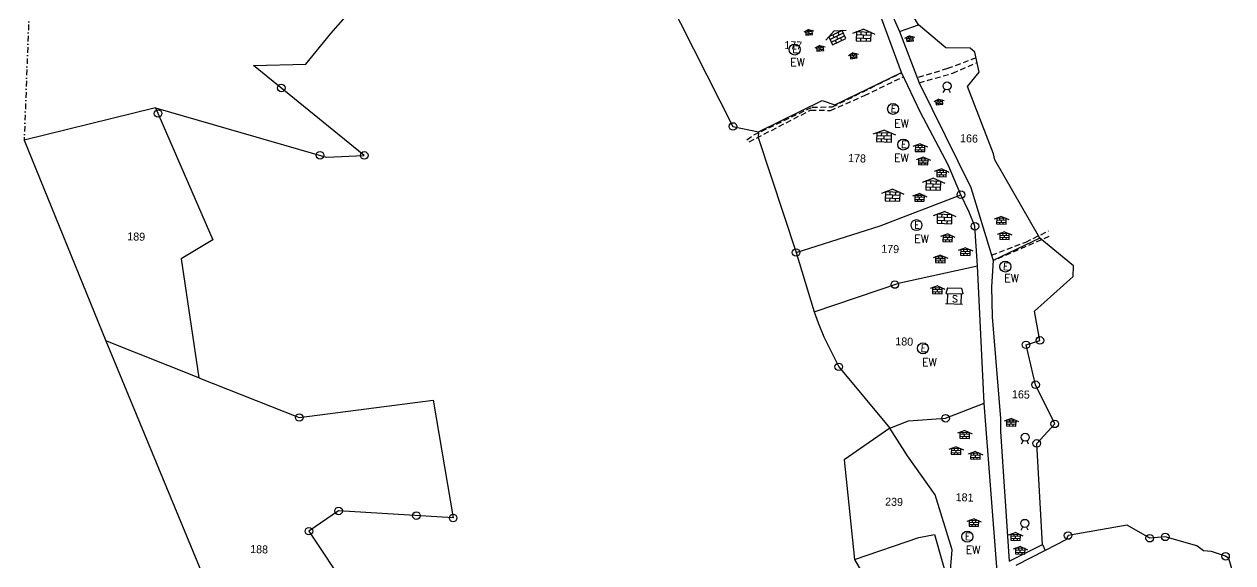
# Model space of a CAD drawing. Header units: metres. Extents: x 279543 to 281633, y 2052141 to 2055998.
# Drawn here: x 279543 to 280627, y 2054687 to 2055169 of the extents above; entities that cross this region are included whole.
import ezdxf
from ezdxf.enums import TextEntityAlignment as Align

# ---------------------------------------------------------------- set-up
doc = ezdxf.new("R2010")
doc.units = ezdxf.units.M
doc.linetypes.add('DASHDOT', pattern=[1, 0.5, -0.25, 0, -0.25])
doc.linetypes.add('DASHED', pattern=[0.75, 0.5, -0.25])
for name, color, linetype in [('LINE_CARTTRACK', 2, 'DASHED'), ('OFF', 1, 'Continuous'), ('POLY_PARCEL', 6, 'Continuous'), ('POLY_ROAD', 30, 'Continuous'), ('POLY_WATER', 4, 'Continuous'), ('TEXT_MAPIN', 7, 'Continuous'), ('TEXT_PARCEL', 7, 'Continuous'), ('V_BOUND_LINE', 7, 'Continuous'), ('V_BOUND_STREAM_LINE', 7, 'DASHDOT')]:
    doc.layers.add(name, color=color, linetype=linetype)
doc.styles.get("Standard").update_dxf_attribs({"font": 'simplex.shx'})
doc.styles.add('TEXT_MAP', font='')
doc.styles.get('TEXT_MAP').set_extended_font_data('Kruti Dev 050')

# ---------------------------------------------------------------- blocks, each defined once
blk = doc.blocks.new('GHNN')
for p, q in [((280246.5, 2055164.5), (280242.2, 2055162.1)), ((280249.7, 2055163.6), (280243.7, 2055162.9)), ((280243.7, 2055162.9), (280244.2, 2055159.3)), ((280249.8, 2055162.5), (280243.9, 2055161.7)), ((280244, 2055160.5), (280249.9, 2055161.3)), ((280244.2, 2055159.3), (280250.1, 2055160.1)), ((280245.5, 2055163.1), (280245.6, 2055161.9)), ((280245.8, 2055160.8), (280245.9, 2055159.6)), ((280246.5, 2055164.5), (280251.3, 2055163.2)), ((280247, 2055160.9), (280246.8, 2055162.1)), ((280248, 2055162.2), (280247.9, 2055163.4)), ((280248.3, 2055159.9), (280248.2, 2055161)), ((280250.1, 2055160.1), (280249.7, 2055163.6)), ((280269.5, 2055163.1), (280262.1, 2055155)), ((280276.6, 2055163.5), (280264.7, 2055157.8)), ((280277.7, 2055161.1), (280265.8, 2055155.4)), ((280268.2, 2055159.5), (280269.4, 2055157.1)), ((280269.5, 2055163.1), (280280.4, 2055163.7)), ((280274.1, 2055159.4), (280273, 2055161.8)), ((280280, 2055156.3), (280276.6, 2055163.5)), ((280296.1, 2055164.7), (280285.8, 2055160.9)), ((280289.4, 2055162.2), (280289.1, 2055154.3)), ((280302.5, 2055159.2), (280289.3, 2055159.6)), ((280302.6, 2055161.8), (280289.4, 2055162.2)), ((280293.3, 2055162.1), (280293.3, 2055159.5)), ((280295.8, 2055156.7), (280295.9, 2055159.4)), ((280296.1, 2055164.7), (280306.1, 2055160.3)), ((280298.5, 2055159.3), (280298.6, 2055161.9)), ((280302.3, 2055153.9), (280302.6, 2055161.8)), ((280256.5, 2055150), (280252.2, 2055147.6)), ((280259.6, 2055149.2), (280253.7, 2055148.5)), ((280253.7, 2055148.5), (280254.1, 2055144.9)), ((280255.5, 2055148.7), (280255.6, 2055147.5)), ((280256.5, 2055150), (280261.3, 2055148.8)), ((280258, 2055147.8), (280257.9, 2055149)), ((280260.1, 2055145.6), (280259.6, 2055149.2)), ((280264.7, 2055157.8), (280268.1, 2055150.6)), ((280266.9, 2055153), (280278.9, 2055158.7)), ((280268.1, 2055150.6), (280280, 2055156.3)), ((280270.5, 2055154.7), (280271.6, 2055152.4)), ((280272.9, 2055155.9), (280271.8, 2055158.3)), ((280276.4, 2055154.6), (280275.3, 2055157)), ((280289.1, 2055154.3), (280302.3, 2055153.9)), ((280289.2, 2055156.9), (280302.4, 2055156.5)), ((280293.2, 2055156.8), (280293.1, 2055154.2)), ((280298.4, 2055154), (280298.5, 2055156.7)), ((280337, 2055158.8), (280332.7, 2055156.4)), ((280340.1, 2055157.9), (280334.2, 2055157.2)), ((280334.2, 2055157.2), (280334.6, 2055153.6)), ((280340.2, 2055156.7), (280334.3, 2055156)), ((280334.5, 2055154.8), (280340.4, 2055155.6)), ((280334.6, 2055153.6), (280340.5, 2055154.4)), ((280335.9, 2055157.4), (280336.1, 2055156.2)), ((280336.2, 2055155), (280336.4, 2055153.9)), ((280337, 2055158.8), (280341.8, 2055157.5)), ((280337.4, 2055155.2), (280337.3, 2055156.4)), ((280338.5, 2055156.5), (280338.3, 2055157.7)), ((280338.8, 2055154.1), (280338.6, 2055155.3)), ((280340.5, 2055154.4), (280340.1, 2055157.9)), ((280259.8, 2055148), (280253.8, 2055147.3)), ((280254, 2055146.1), (280259.9, 2055146.8)), ((280254.1, 2055144.9), (280260.1, 2055145.6)), ((280255.8, 2055146.3), (280255.9, 2055145.1)), ((280257, 2055146.5), (280256.8, 2055147.7)), ((280258.3, 2055145.4), (280258.2, 2055146.6)), ((280286.5, 2055143.4), (280282.2, 2055141)), ((280289.6, 2055142.6), (280283.7, 2055141.9)), ((280283.7, 2055141.9), (280284.1, 2055138.3)), ((280289.8, 2055141.4), (280283.8, 2055140.7)), ((280284, 2055139.5), (280289.9, 2055140.2)), ((280284.1, 2055138.3), (280290.1, 2055139)), ((280285.5, 2055142.1), (280285.6, 2055140.9)), ((280285.8, 2055139.7), (280285.9, 2055138.5)), ((280286.5, 2055143.4), (280291.3, 2055142.2)), ((280287, 2055139.9), (280286.8, 2055141.1)), ((280288, 2055141.2), (280287.9, 2055142.4)), ((280288.3, 2055138.8), (280288.2, 2055140)), ((280290.1, 2055139), (280289.6, 2055142.6)), ((280367.3, 2055107.9), (280368.9, 2055110.8)), ((280373.7, 2055107.7), (280372.2, 2055110.7)), ((280363.3, 2055102), (280359, 2055099.6)), ((280366.5, 2055101.2), (280360.5, 2055100.4)), ((280360.5, 2055100.4), (280361, 2055096.9)), ((280366.6, 2055100), (280360.7, 2055099.2)), ((280360.8, 2055098.1), (280366.8, 2055098.8)), ((280361, 2055096.9), (280366.9, 2055097.6)), ((280362.3, 2055100.7), (280362.4, 2055099.5)), ((280362.6, 2055098.3), (280362.7, 2055097.1)), ((280363.3, 2055102), (280368.1, 2055100.7)), ((280363.8, 2055098.4), (280363.6, 2055099.6)), ((280364.8, 2055099.8), (280364.7, 2055100.9)), ((280365.1, 2055097.4), (280365, 2055098.6)), ((280366.9, 2055097.6), (280366.5, 2055101.2)), ((280314.5, 2055074.4), (280304.3, 2055070.6)), ((280314.5, 2055074.4), (280324.5, 2055070)), ((280307.8, 2055071.9), (280307.6, 2055064)), ((280307.6, 2055064), (280320.8, 2055063.6)), ((280320.9, 2055068.9), (280307.7, 2055069.3)), ((280307.7, 2055066.7), (280320.9, 2055066.2)), ((280321, 2055071.5), (280307.8, 2055071.9)), ((280311.6, 2055066.5), (280311.5, 2055063.9)), ((280311.8, 2055071.8), (280311.7, 2055069.2)), ((280314.3, 2055066.5), (280314.3, 2055069.1)), ((280316.8, 2055063.7), (280316.9, 2055066.4)), ((280317, 2055069), (280317.1, 2055071.6)), ((280320.8, 2055063.6), (280321, 2055071.5)), ((280346.7, 2055062), (280340.1, 2055059.6)), ((280346.7, 2055062), (280353.1, 2055059.2)), ((280342.4, 2055060.4), (280342.2, 2055055.3)), ((280342.2, 2055055.3), (280350.7, 2055055.1)), ((280350.8, 2055058.5), (280342.3, 2055058.7)), ((280342.3, 2055057), (280350.8, 2055056.8)), ((280350.9, 2055060.2), (280342.4, 2055060.4)), ((280344.8, 2055057), (280344.8, 2055055.2)), ((280344.9, 2055060.4), (280344.9, 2055058.7)), ((280346.5, 2055056.9), (280346.6, 2055058.6)), ((280348.2, 2055055.1), (280348.2, 2055056.8)), ((280348.3, 2055058.5), (280348.3, 2055060.2)), ((280350.7, 2055055.1), (280350.9, 2055060.2)), ((280349.5, 2055050.1), (280342.9, 2055047.7)), ((280345.2, 2055048.5), (280345, 2055043.4)), ((280345, 2055043.4), (280353.5, 2055043.2)), ((280353.6, 2055046.6), (280345.1, 2055046.8)), ((280345.1, 2055045.1), (280353.6, 2055044.9)), ((280353.7, 2055048.3), (280345.2, 2055048.5)), ((280347.6, 2055045.1), (280347.6, 2055043.3)), ((280347.7, 2055048.5), (280347.7, 2055046.8)), ((280349.3, 2055045), (280349.4, 2055046.7)), ((280349.5, 2055050.1), (280355.9, 2055047.3)), ((280351, 2055043.2), (280351, 2055044.9)), ((280351.1, 2055046.6), (280351.1, 2055048.3)), ((280353.5, 2055043.2), (280353.7, 2055048.3)), ((280358.6, 2055031.2), (280348.3, 2055027.4)), ((280358.6, 2055031.2), (280368.6, 2055026.8)), ((280366, 2055039.6), (280359.3, 2055037.2)), ((280361.6, 2055038), (280361.5, 2055032.9)), ((280361.5, 2055034.6), (280370.1, 2055034.3)), ((280361.5, 2055032.9), (280370, 2055032.6)), ((280370.2, 2055037.7), (280361.6, 2055038)), ((280370.1, 2055036), (280361.6, 2055036.3)), ((280364.1, 2055034.5), (280364, 2055032.8)), ((280364.2, 2055037.9), (280364.1, 2055036.2)), ((280365.8, 2055034.5), (280365.8, 2055036.2)), ((280366, 2055039.6), (280372.4, 2055036.8)), ((280367.4, 2055032.7), (280367.5, 2055034.4)), ((280367.6, 2055036.1), (280367.6, 2055037.8)), ((280370, 2055032.6), (280370.2, 2055037.7)), ((280322.1, 2055021.4), (280311.9, 2055017.6)), ((280315.5, 2055018.9), (280315.2, 2055011)), ((280328.7, 2055018.5), (280315.5, 2055018.9)), ((280319.4, 2055018.8), (280319.3, 2055016.2)), ((280322.1, 2055021.4), (280332.1, 2055017)), ((280324.6, 2055016), (280324.7, 2055018.6)), ((280328.4, 2055010.6), (280328.7, 2055018.5)), ((280351.9, 2055028.8), (280351.6, 2055020.8)), ((280351.6, 2055020.8), (280364.8, 2055020.4)), ((280351.7, 2055023.5), (280364.9, 2055023.1)), ((280365, 2055025.7), (280351.8, 2055026.1)), ((280365.1, 2055028.3), (280351.9, 2055028.8)), ((280355.7, 2055023.4), (280355.6, 2055020.7)), ((280355.8, 2055028.6), (280355.8, 2055026)), ((280358.3, 2055023.3), (280358.4, 2055025.9)), ((280360.9, 2055020.5), (280361, 2055023.2)), ((280361, 2055025.8), (280361.1, 2055028.5)), ((280364.8, 2055020.4), (280365.1, 2055028.3)), ((280315.2, 2055011), (280328.4, 2055010.6)), ((280315.3, 2055013.6), (280328.5, 2055013.2)), ((280328.6, 2055015.9), (280315.4, 2055016.3)), ((280319.3, 2055013.5), (280319.2, 2055010.9)), ((280321.9, 2055013.4), (280322, 2055016.1)), ((280324.4, 2055010.7), (280324.5, 2055013.4)), ((280346.2, 2055017.5), (280339.6, 2055015.1)), ((280341.9, 2055015.9), (280341.7, 2055010.8)), ((280341.7, 2055012.5), (280350.3, 2055012.3)), ((280341.7, 2055010.8), (280350.2, 2055010.6)), ((280350.3, 2055014), (280341.8, 2055014.2)), ((280350.4, 2055015.7), (280341.9, 2055015.9)), ((280344.3, 2055012.4), (280344.2, 2055010.7)), ((280344.4, 2055015.9), (280344.4, 2055014.2)), ((280346, 2055012.4), (280346.1, 2055014.1)), ((280346.2, 2055017.5), (280352.6, 2055014.7)), ((280347.7, 2055010.6), (280347.7, 2055012.3)), ((280347.8, 2055014), (280347.8, 2055015.7)), ((280350.2, 2055010.6), (280350.4, 2055015.7)), ((280368.6, 2055001.4), (280358.4, 2054997.6)), ((280361.9, 2054998.9), (280361.7, 2054991)), ((280375.1, 2054998.5), (280361.9, 2054998.9)), ((280365.9, 2054998.8), (280365.8, 2054996.1)), ((280368.6, 2055001.4), (280378.6, 2054996.9)), ((280371.1, 2054996), (280371.2, 2054998.6)), ((280374.9, 2054990.5), (280375.1, 2054998.5)), ((280419.6, 2054997), (280413, 2054994.6)), ((280419.6, 2054997), (280426, 2054994.2)), ((280361.7, 2054991), (280374.9, 2054990.5)), ((280375, 2054995.8), (280361.8, 2054996.2)), ((280361.8, 2054993.6), (280375, 2054993.2)), ((280365.7, 2054993.5), (280365.6, 2054990.8)), ((280368.4, 2054993.4), (280368.4, 2054996)), ((280370.9, 2054990.7), (280371, 2054993.3)), ((280415.3, 2054995.4), (280415.1, 2054990.3)), ((280415.1, 2054990.3), (280423.6, 2054990)), ((280423.7, 2054993.4), (280415.2, 2054993.7)), ((280415.2, 2054992), (280423.7, 2054991.7)), ((280423.8, 2054995.2), (280415.3, 2054995.4)), ((280417.7, 2054991.9), (280417.7, 2054990.2)), ((280417.8, 2054995.3), (280417.8, 2054993.6)), ((280419.4, 2054991.9), (280419.5, 2054993.6)), ((280421.1, 2054990.1), (280421.1, 2054991.8)), ((280421.2, 2054993.5), (280421.2, 2054995.2)), ((280423.6, 2054990), (280423.8, 2054995.2)), ((280371.4, 2054981.3), (280364.8, 2054978.9)), ((280367.1, 2054979.7), (280366.9, 2054974.6)), ((280366.9, 2054976.3), (280375.5, 2054976)), ((280375.5, 2054977.7), (280367, 2054978)), ((280375.6, 2054979.4), (280367.1, 2054979.7)), ((280369.5, 2054976.2), (280369.4, 2054974.5)), ((280369.6, 2054979.6), (280369.6, 2054977.9)), ((280371.2, 2054976.2), (280371.3, 2054977.9)), ((280371.4, 2054981.3), (280377.8, 2054978.4)), ((280372.9, 2054974.4), (280372.9, 2054976.1)), ((280373, 2054977.8), (280373, 2054979.5)), ((280375.4, 2054974.3), (280375.6, 2054979.4)), ((280422.3, 2054983.3), (280415.7, 2054980.9)), ((280418, 2054981.7), (280417.9, 2054976.6)), ((280417.9, 2054978.3), (280426.4, 2054978)), ((280417.9, 2054976.6), (280426.4, 2054976.3)), ((280426.5, 2054981.4), (280418, 2054981.7)), ((280426.5, 2054979.7), (280418, 2054980)), ((280420.5, 2054978.2), (280420.4, 2054976.5)), ((280420.6, 2054981.6), (280420.5, 2054979.9)), ((280422.2, 2054978.2), (280422.2, 2054979.9)), ((280422.3, 2054983.3), (280428.8, 2054980.4)), ((280423.8, 2054976.4), (280423.9, 2054978.1)), ((280423.9, 2054979.8), (280424, 2054981.5)), ((280426.4, 2054976.3), (280426.5, 2054981.4)), ((280366.9, 2054974.6), (280375.4, 2054974.3)), ((280387.3, 2054969), (280380.7, 2054966.5)), ((280383, 2054967.4), (280382.9, 2054962.3)), ((280382.9, 2054964), (280391.4, 2054963.7)), ((280391.5, 2054967.1), (280383, 2054967.4)), ((280391.5, 2054965.4), (280383, 2054965.7)), ((280385.5, 2054963.9), (280385.4, 2054962.2)), ((280385.6, 2054967.3), (280385.5, 2054965.6)), ((280387.2, 2054963.8), (280387.2, 2054965.5)), ((280387.3, 2054969), (280393.8, 2054966.1)), ((280388.9, 2054965.5), (280389, 2054967.2)), ((280391.4, 2054962), (280391.5, 2054967.1)), ((280364.9, 2054962.4), (280358.2, 2054960)), ((280360.5, 2054960.8), (280360.4, 2054955.7)), ((280360.4, 2054957.4), (280369, 2054957.2)), ((280360.4, 2054955.7), (280368.9, 2054955.4)), ((280369.1, 2054960.6), (280360.5, 2054960.8)), ((280369, 2054958.9), (280360.5, 2054959.1)), ((280363, 2054957.3), (280362.9, 2054955.6)), ((280363.1, 2054960.7), (280363, 2054959)), ((280364.7, 2054957.3), (280364.7, 2054959)), ((280364.9, 2054962.4), (280371.3, 2054959.6)), ((280366.3, 2054955.5), (280366.4, 2054957.2)), ((280366.5, 2054958.9), (280366.5, 2054960.6)), ((280368.9, 2054955.4), (280369.1, 2054960.6)), ((280382.9, 2054962.3), (280391.4, 2054962)), ((280388.8, 2054962.1), (280388.9, 2054963.8)), ((280362.2, 2054934.8), (280355.5, 2054932.4)), ((280357.8, 2054933.2), (280357.7, 2054928.1)), ((280366.4, 2054932.9), (280357.8, 2054933.2)), ((280366.3, 2054931.2), (280357.8, 2054931.5)), ((280360.4, 2054933.1), (280360.3, 2054931.4)), ((280362, 2054929.7), (280362.1, 2054931.4)), ((280362.2, 2054934.8), (280368.6, 2054931.9)), ((280363.8, 2054931.3), (280363.8, 2054933)), ((280366.2, 2054927.8), (280366.4, 2054932.9)), ((280371, 2054933.1), (280369.5, 2054928.1)), ((280371, 2054933.1), (280383.7, 2054932.7)), ((280383.7, 2054932.7), (280384.9, 2054927.6)), ((280357.7, 2054929.8), (280366.3, 2054929.5)), ((280357.7, 2054928.1), (280366.2, 2054927.8)), ((280360.3, 2054929.7), (280360.2, 2054928)), ((280363.6, 2054927.9), (280363.7, 2054929.6)), ((280369.5, 2054928.1), (280384.9, 2054927.6)), ((280371, 2054928.1), (280370.7, 2054918.9)), ((280383.4, 2054927.7), (280383.1, 2054918.5)), ((280369.2, 2054919), (280384.6, 2054918.5)), ((280428.4, 2054816.1), (280421.8, 2054813.7)), ((280424.1, 2054814.5), (280423.9, 2054809.4)), ((280432.6, 2054812.6), (280424, 2054812.8)), ((280432.6, 2054814.3), (280424.1, 2054814.5)), ((280426.7, 2054814.5), (280426.6, 2054812.8)), ((280428.2, 2054811), (280428.3, 2054812.7)), ((280428.4, 2054816.1), (280434.9, 2054813.3)), ((280430, 2054812.6), (280430.1, 2054814.4)), ((280432.4, 2054809.2), (280432.6, 2054814.3)), ((280386.6, 2054805.2), (280380, 2054802.8)), ((280382.3, 2054803.6), (280382.2, 2054798.5)), ((280390.8, 2054803.3), (280382.3, 2054803.6)), ((280390.8, 2054801.6), (280382.3, 2054801.9)), ((280384.9, 2054803.5), (280384.8, 2054801.8)), ((280386.5, 2054800.1), (280386.5, 2054801.8)), ((280386.6, 2054805.2), (280393.1, 2054802.3)), ((280388.2, 2054801.7), (280388.3, 2054803.4)), ((280390.7, 2054798.2), (280390.8, 2054803.3)), ((280423.9, 2054809.4), (280432.4, 2054809.2)), ((280424, 2054811.1), (280432.5, 2054810.9)), ((280426.5, 2054811.1), (280426.5, 2054809.4)), ((280429.9, 2054809.2), (280429.9, 2054810.9)), ((280379, 2054790.7), (280372.4, 2054788.3)), ((280379, 2054790.7), (280385.4, 2054787.9)), ((280382.2, 2054800.2), (280390.7, 2054799.9)), ((280382.2, 2054798.5), (280390.7, 2054798.2)), ((280384.8, 2054800.1), (280384.7, 2054798.4)), ((280388.1, 2054798.3), (280388.2, 2054800)), ((280437.5, 2054793.2), (280439.1, 2054796.1)), ((280443.8, 2054793), (280442.4, 2054796)), ((280374.7, 2054789.1), (280374.5, 2054784)), ((280374.5, 2054784), (280383, 2054783.7)), ((280383.1, 2054787.1), (280374.6, 2054787.4)), ((280374.6, 2054785.7), (280383.1, 2054785.4)), ((280383.2, 2054788.8), (280374.7, 2054789.1)), ((280377.1, 2054785.6), (280377.1, 2054783.9)), ((280377.2, 2054789), (280377.2, 2054787.3)), ((280378.8, 2054785.6), (280378.9, 2054787.3)), ((280380.5, 2054783.8), (280380.5, 2054785.5)), ((280380.6, 2054787.2), (280380.6, 2054788.9)), ((280383, 2054783.7), (280383.2, 2054788.8)), ((280396.3, 2054786.5), (280389.7, 2054784.1)), ((280392, 2054784.9), (280391.8, 2054779.8)), ((280391.8, 2054779.8), (280400.3, 2054779.5)), ((280400.4, 2054782.9), (280391.9, 2054783.2)), ((280391.9, 2054781.5), (280400.4, 2054781.2)), ((280400.5, 2054784.6), (280392, 2054784.9)), ((280394.4, 2054781.4), (280394.4, 2054779.7)), ((280394.5, 2054784.8), (280394.5, 2054783.1)), ((280396.1, 2054781.4), (280396.2, 2054783.1)), ((280396.3, 2054786.5), (280402.7, 2054783.6)), ((280397.8, 2054779.6), (280397.8, 2054781.3)), ((280397.9, 2054783), (280397.9, 2054784.7)), ((280400.3, 2054779.5), (280400.5, 2054784.6)), ((280394.9, 2054726.2), (280388.3, 2054723.8)), ((280394.9, 2054726.2), (280401.3, 2054723.4)), ((280390.6, 2054724.6), (280390.4, 2054719.5)), ((280390.4, 2054721.2), (280399, 2054721)), ((280390.4, 2054719.5), (280398.9, 2054719.3)), ((280399, 2054722.7), (280390.5, 2054722.9)), ((280399.1, 2054724.4), (280390.6, 2054724.6)), ((280393, 2054721.2), (280392.9, 2054719.4)), ((280393.1, 2054724.6), (280393.1, 2054722.9)), ((280394.7, 2054721.1), (280394.8, 2054722.8)), ((280396.3, 2054719.3), (280396.4, 2054721)), ((280396.5, 2054722.7), (280396.5, 2054724.4)), ((280398.9, 2054719.3), (280399.1, 2054724.4)), ((280437.1, 2054716.1), (280438.7, 2054719)), ((280443.4, 2054715.9), (280442, 2054718.9)), ((280432.3, 2054713.8), (280425.7, 2054711.4)), ((280428, 2054712.2), (280427.8, 2054707.1)), ((280427.8, 2054707.1), (280436.3, 2054706.8)), ((280436.4, 2054710.2), (280427.9, 2054710.5)), ((280427.9, 2054708.8), (280436.4, 2054708.5)), ((280436.5, 2054711.9), (280428, 2054712.2)), ((280430.4, 2054708.7), (280430.4, 2054707)), ((280430.5, 2054712.1), (280430.5, 2054710.4)), ((280432.1, 2054708.7), (280432.2, 2054710.4)), ((280432.3, 2054713.8), (280438.7, 2054710.9)), ((280433.8, 2054706.9), (280433.8, 2054708.6)), ((280433.9, 2054710.3), (280433.9, 2054712)), ((280436.3, 2054706.8), (280436.5, 2054711.9)), ((280436.5, 2054701.4), (280429.9, 2054699)), ((280432.2, 2054699.8), (280432, 2054694.7)), ((280432, 2054694.7), (280440.5, 2054694.4)), ((280440.7, 2054697.8), (280432.1, 2054698.1)), ((280432.1, 2054696.4), (280440.6, 2054696.1)), ((280440.7, 2054699.5), (280432.2, 2054699.8)), ((280434.6, 2054696.3), (280434.6, 2054694.6)), ((280434.7, 2054699.7), (280434.7, 2054698)), ((280436.3, 2054696.3), (280436.4, 2054698)), ((280436.5, 2054701.4), (280442.9, 2054698.5)), ((280438, 2054694.5), (280438, 2054696.2)), ((280438.1, 2054697.9), (280438.2, 2054699.6)), ((280440.5, 2054694.4), (280440.7, 2054699.5))]:
    blk.add_line(p, q)
for centre, radius in [((280234.1, 2055146.5), 4.91), ((280370.7, 2055113.9), 3.59), ((279773.8, 2055112.1), 3.39), ((280322.3, 2055093.3), 4.91), ((279663.3, 2055089.2), 3.39), ((280178.7, 2055077.6), 3.39), ((280331.5, 2055061.4), 4.91), ((279808.5, 2055051.8), 3.39), ((279848.2, 2055051.7), 3.39), ((280383.2, 2055016.5), 3.39), ((280343.3, 2054989.2), 4.91), ((280395.7, 2054988.2), 3.39), ((280235.3, 2054964.7), 3.39), ((280423, 2054952.1), 4.91), ((280323.9, 2054936), 3.39), ((280454, 2054886), 3.39), ((280349.1, 2054878.9), 4.91), ((280441.5, 2054882), 3.39), ((280273.6, 2054862.3), 3.39), ((280450.1, 2054846.3), 3.39), ((279789.9, 2054816.9), 3.39), ((280369.4, 2054816.2), 3.39), ((280467.3, 2054811.2), 3.39), ((280440.8, 2054799.2), 3.59), ((280451.1, 2054793.7), 3.39), ((279825.2, 2054733.2), 3.39), ((279894.9, 2054729), 3.39), ((279927.9, 2054726.9), 3.39), ((280440.4, 2054722.1), 3.59), ((279798.6, 2054715.1), 3.39), ((280388.9, 2054710.2), 4.91), ((280479.2, 2054711.2), 3.39), ((280552.4, 2054708.8), 3.39), ((280566.4, 2054710), 3.39), ((280620.4, 2054692.6), 3.39)]:
    blk.add_circle(centre, radius)
at = {"layer": 'LINE_CARTTRACK', "ltscale": 10}
for p, q in [((280396.7, 2055139.1), (280371.2, 2055129.4)), ((280371.2, 2055129.4), (280343.9, 2055121.1)), ((280375.8, 2055125.3), (280397.6, 2055134.8)), ((280267.9, 2055095.1), (280329.9, 2055125.8)), ((280296.7, 2055105.3), (280331.6, 2055122.1)), ((280345.6, 2055116.7), (280375.8, 2055125.3)), ((280266.2, 2055092), (280296.7, 2055105.3)), ((280197.4, 2055070), (280249.7, 2055094.9)), ((280249.7, 2055094.9), (280267.9, 2055095.1)), ((280193.2, 2055063.8), (280248.4, 2055092.2)), ((280248.4, 2055092.2), (280266.2, 2055092)), ((280191.3, 2055065.5), (280197.4, 2055070)), ((280462, 2054979), (280412.1, 2054957.4)), ((280441.2, 2054974.1), (280461.8, 2054984.1)), ((280410.6, 2054962.4), (280441.2, 2054974.1))]:
    blk.add_line(p, q, dxfattribs=at)
at = {"layer": 'OFF'}
for p, q in [((279661.1, 2055094.4), (279543.3, 2055065.4)), ((280456.2, 2054703.2), (280458.7, 2054697.7))]:
    blk.add_line(p, q, dxfattribs=at)
at = {"layer": 'POLY_PARCEL'}
for p, q in [((280119.8, 2055193.8), (280178.7, 2055077.6)), ((280345.2, 2055168.5), (280338.9, 2055179.1)), ((280328, 2055162.7), (280345.2, 2055168.5)), ((280369.7, 2055147.9), (280345.2, 2055168.5)), ((280391.5, 2055147.8), (280369.7, 2055147.9)), ((280395.7, 2055144), (280391.5, 2055147.8)), ((280399.5, 2055126.2), (280395.7, 2055144)), ((280270.2, 2055097), (280329.9, 2055125.8)), ((280389, 2055113.5), (280399.5, 2055126.2)), ((280412.5, 2055053), (280389, 2055113.5)), ((279661.1, 2055094.4), (279712.4, 2054976)), ((280201.6, 2055072.8), (280258.7, 2055100.7)), ((280258.7, 2055100.7), (280270.2, 2055097)), ((280178.7, 2055077.6), (280201.6, 2055072.8)), ((280201.6, 2055072.8), (280201.5, 2055067.7)), ((280201.5, 2055067.7), (280235.3, 2054964.7)), ((280413.7, 2055047.6), (280412.5, 2055053)), ((280453.9, 2054977.6), (280413.7, 2055047.6)), ((280310.7, 2054988.7), (280383.2, 2055016.5)), ((280235.3, 2054964.7), (280310.7, 2054988.7)), ((279712.4, 2054976), (279684.1, 2054958.9)), ((280453.9, 2054977.6), (280412.1, 2054957.4)), ((280484.2, 2054952.9), (280453.9, 2054977.6)), ((280235.3, 2054964.7), (280251.7, 2054911.6)), ((279684.1, 2054958.9), (279699.8, 2054852.5)), ((280328.4, 2054937.5), (280397.9, 2054952.7)), ((280449.2, 2054912.2), (280483.9, 2054943.3)), ((280483.9, 2054943.3), (280484.2, 2054952.9)), ((280251.7, 2054911.6), (280328.4, 2054937.5)), ((280251.7, 2054911.6), (280255.1, 2054901.6)), ((280454, 2054886), (280449.2, 2054912.2)), ((280255.1, 2054901.6), (280260.1, 2054889.1)), ((280260.1, 2054889.1), (280273.6, 2054862.3)), ((279699.8, 2054852.5), (279616.6, 2054885.5)), ((280441.5, 2054882), (280454, 2054886)), ((280450.1, 2054846.3), (280441.5, 2054882)), ((280273.6, 2054862.3), (280319.3, 2054807.4)), ((279699.8, 2054852.5), (279789.9, 2054816.9)), ((280467.3, 2054811.2), (280450.1, 2054846.3)), ((279789.9, 2054816.9), (279909.9, 2054832.4)), ((279909.9, 2054832.4), (279927.9, 2054726.9)), ((280369.4, 2054816.2), (280404, 2054829.7)), ((280319.3, 2054807.4), (280336.2, 2054813.9)), ((280336.2, 2054813.9), (280369.4, 2054816.2)), ((280319.3, 2054807.4), (280278.6, 2054779.1)), ((280335.2, 2054782.7), (280319.3, 2054807.4)), ((280451.1, 2054793.7), (280467.3, 2054811.2)), ((280456.2, 2054703.2), (280451.1, 2054793.7)), ((280360.2, 2054747.5), (280335.2, 2054782.7)), ((280278.6, 2054779.1), (280287.8, 2054689.6)), ((280375.3, 2054698.5), (280360.2, 2054747.5)), ((279825.2, 2054733.2), (279798.6, 2054715.1)), ((279927.9, 2054726.9), (279825.2, 2054733.2)), ((279798.6, 2054715.1), (279889.5, 2054578.9)), ((280532.3, 2054720.5), (280479.2, 2054711.2)), ((280552.4, 2054708.8), (280532.3, 2054720.5)), ((280287.8, 2054689.6), (280345.3, 2054709.5)), ((280345.3, 2054709.5), (280359.4, 2054712.1)), ((280359.4, 2054712.1), (280372.6, 2054665.9)), ((280477.1, 2054707.3), (280458.7, 2054697.7)), ((280479.2, 2054711.2), (280477.1, 2054707.3)), ((280566.4, 2054710), (280552.4, 2054708.8)), ((280594.6, 2054702.1), (280566.4, 2054710)), ((280372.6, 2054665.9), (280375.3, 2054698.5)), ((280600.5, 2054697.5), (280594.6, 2054702.1)), ((280607.8, 2054697), (280600.5, 2054697.5)), ((280620.4, 2054692.6), (280607.8, 2054697)), ((280287.8, 2054689.6), (280318.2, 2054637.9)), ((280623.3, 2054690.5), (280620.4, 2054692.6)), ((280626.9, 2054678.3), (280623.3, 2054690.5))]:
    blk.add_line(p, q, dxfattribs=at)
at = {"layer": 'POLY_ROAD'}
for p, q in [((280329.9, 2055125.8), (280303.1, 2055198.3)), ((280318.7, 2055183.4), (280328, 2055162.7)), ((280328, 2055162.7), (280345.6, 2055116.7)), ((280346.8, 2055090.1), (280329.9, 2055125.8)), ((280345.6, 2055116.7), (280392.1, 2055022.9)), ((280371.7, 2055043.2), (280346.8, 2055090.1)), ((280383.2, 2055016.5), (280371.7, 2055043.2)), ((280392.1, 2055022.9), (280412.1, 2054957.4)), ((280390.4, 2055000.9), (280383.2, 2055016.5)), ((280395.7, 2054988.2), (280390.4, 2055000.9)), ((280397.9, 2054952.7), (280395.7, 2054988.2)), ((280412.1, 2054957.4), (280410.7, 2054933.9)), ((280404, 2054829.7), (280397.9, 2054952.7)), ((280410.7, 2054933.9), (280411.2, 2054907.1)), ((280411.2, 2054907.1), (280418.6, 2054816.1)), ((280415.6, 2054679), (280404, 2054829.7)), ((280418.6, 2054816.1), (280418.6, 2054804.5)), ((280418.6, 2054804.5), (280426.3, 2054688.3)), ((280426.3, 2054688.3), (280456.2, 2054703.2)), ((280458.7, 2054697.7), (280432.5, 2054684.2))]:
    blk.add_line(p, q, dxfattribs=at)
at = {"layer": 'POLY_WATER'}
for p, q in [((279818.3, 2055161), (279900.9, 2055254.8)), ((279795.8, 2055133.4), (279818.3, 2055161)), ((279749, 2055132.2), (279795.8, 2055133.4)), ((279848.2, 2055051.7), (279749, 2055132.2)), ((279661.1, 2055094.4), (279814, 2055050.2)), ((279814, 2055050.2), (279848.2, 2055051.7))]:
    blk.add_line(p, q, dxfattribs=at)
at = {"layer": 'V_BOUND_LINE'}
for p, q in [((279543.3, 2055065.4), (279616.6, 2054885.5)), ((279616.6, 2054885.5), (279773.5, 2054506.6))]:
    blk.add_line(p, q, dxfattribs=at)
at = {"layer": 'V_BOUND_STREAM_LINE', "ltscale": 10}
blk.add_line((279549.1, 2055219.3), (279543.3, 2055065.4), dxfattribs=at)
for s, height, p in [('E', 6.38, (280232, 2055143.6)), ('E', 6.38, (280320.1, 2055090.4)), ('E', 6.38, (280329.4, 2055058.5)), ('E', 6.38, (280341.2, 2054986.3)), ('E', 6.38, (280420.9, 2054949.1)), ('S', 6.18, (280375.1, 2054920.2)), ('E', 6.38, (280347, 2054875.9)), ('E', 6.38, (280386.7, 2054707.3))]:
    blk.add_text(s, height=height, rotation=358.1721).set_placement(p)
at = {"layer": 'TEXT_MAPIN'}
for p in [(280230.1, 2055131.5), (280323.3, 2055076.7), (280323.2, 2055045.8), (280341.3, 2054973.5), (280422, 2054938.2), (280348.3, 2054862.8), (280387.4, 2054694.8)]:
    blk.add_text('EW', height=7.17, rotation=359.9721, dxfattribs=at).set_placement(p)
at = {"layer": 'TEXT_PARCEL', "style": 'TEXT_MAP'}
for s, p in [('177', (280232.7, 2055146.7)), ('166', (280390.3, 2055063.3)), ('178', (280289.9, 2055045.5)), ('189', (279643.6, 2054975.4)), ('179', (280319.6, 2054964.3)), ('180', (280332.2, 2054881.4)), ('165', (280436.8, 2054834)), ('181', (280386.3, 2054741.8)), ('239', (280323.1, 2054737.8)), ('188', (279753.8, 2054695.3))]:
    blk.add_text(s, height=7.17, rotation=358.1721, dxfattribs=at).set_placement(p, align=Align.CENTER)

msp = doc.modelspace()

# ---------------------------------------------------------------- block references
msp.add_blockref('GHNN', (0, 0))

doc.saveas('drawing.dxf')
